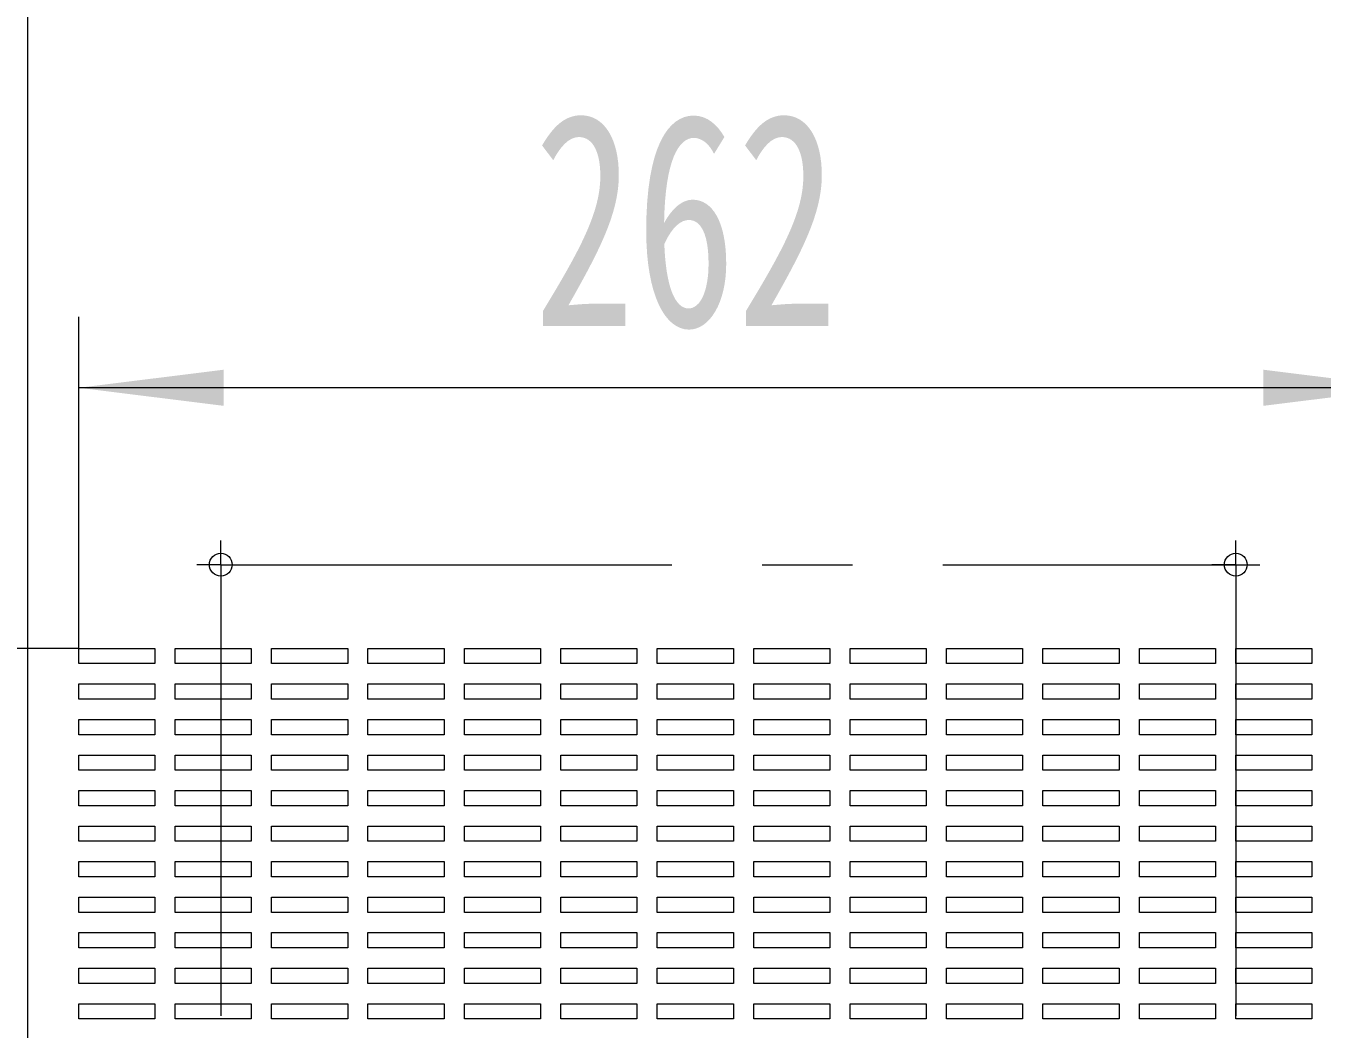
# Model space of a CAD drawing. Header units: millimetres. Extents: x 1 to 4201, y 2 to 2972.
# Drawn here: x 878.3 to 1243.2, y 1404.4 to 1686.8 of the extents above; entities that cross this region are included whole.
import ezdxf

# ---------------------------------------------------------------- set-up
doc = ezdxf.new("R2010")
doc.units = ezdxf.units.MM
doc.header["$LTSCALE"] = 10
doc.linetypes.add('CENTERX2', pattern=[20.32, 12.7, -2.54, 2.54, -2.54])
doc.layers.add('A-TITLEBLOCK', color=7, linetype='Continuous', lineweight=15)
doc.styles.add('SLDTEXTSTYLE1', font='TXT', dxfattribs={"width": 0.7})
doc.dimstyles.new('SLDDIMSTYLE0', dxfattribs={"dimtxt": 60, "dimasz": 40.8, "dimexe": 0, "dimexo": 0.0625, "dimgap": 15, "dimtad": 2, "dimlfac": 0.7, "dimrnd": 1e-09, "dimzin": 12, "dimdsep": 46, "dimtxsty": 'SLDTEXTSTYLE1', "dimsah": 1, "dimcen": 0.09, "dimadec": 0, "dimazin": 3, "dimtfac": 1, "dimtmove": 0, "dimatfit": 0, "dimfxl": 0, "dimfrac": 2, "dimtolj": 1, "dimtzin": 12, "dimarcsym": 0})
doc.dimstyles.new('SLDDIMSTYLE1', dxfattribs={"dimtxt": 60, "dimasz": 40.8, "dimexe": 0, "dimexo": 0.0625, "dimgap": 15, "dimtad": 2, "dimlfac": 0.7, "dimrnd": 1e-09, "dimzin": 12, "dimdsep": 46, "dimtxsty": 'SLDTEXTSTYLE1', "dimsah": 1, "dimcen": 0.09, "dimadec": 0, "dimazin": 3, "dimtfac": 1, "dimtofl": 0, "dimtmove": 0, "dimatfit": 3, "dimfxl": 0, "dimfrac": 2, "dimtolj": 1, "dimtzin": 12, "dimarcsym": 0})

# ---------------------------------------------------------------- blocks, each defined once
blk = doc.blocks.new('_D_6')
at = {"layer": 'A-TITLEBLOCK'}
for p, q in [((1691.73, 1528.36), (1691.73, 1132)), ((1218.87, 1303.72), (1218.87, 1132)), ((1218.87, 1152), (1691.73, 1152))]:
    blk.add_line(p, q, dxfattribs=at)
for points in [[(1218.87, 1152), (1259.67, 1146.92), (1259.67, 1157.08)], [(1691.73, 1152), (1650.93, 1157.08), (1650.93, 1146.92)]]:
    blk.add_solid(points, dxfattribs=at)
at = {"layer": 'A-TITLEBLOCK', "insert": (1413.72, 1229.34), "char_height": 60, "attachment_point": 1, "style": 'SLDTEXTSTYLE1'}
blk.add_mtext('331', dxfattribs=at)
blk = doc.blocks.new('_D_19')
at = {"layer": 'A-TITLEBLOCK'}
for p, q in [((827.94, 1511.57), (827.94, 1575.07)), ((893.16, 1511.57), (807.94, 1511.57)), ((827.94, 1511.57), (827.94, 1327.29)), ((893.16, 1327.29), (807.94, 1327.29)), ((827.94, 1327.29), (827.94, 1263.79))]:
    blk.add_line(p, q, dxfattribs=at)
for points in [[(827.94, 1511.57), (833.02, 1552.37), (822.86, 1552.37)], [(827.94, 1327.29), (822.86, 1286.49), (833.02, 1286.49)]]:
    blk.add_solid(points, dxfattribs=at)
at = {"layer": 'A-TITLEBLOCK', "insert": (750.59, 1387.74), "char_height": 60, "attachment_point": 1, "rotation": 90, "style": 'SLDTEXTSTYLE1'}
blk.add_mtext('129', dxfattribs=at)
blk = doc.blocks.new('_D_20')
at = {"layer": 'A-TITLEBLOCK'}
for p, q in [((893.16, 1511.57), (893.16, 1604.94)), ((1267.45, 1511.57), (1267.45, 1604.94)), ((1267.45, 1584.94), (893.16, 1584.94))]:
    blk.add_line(p, q, dxfattribs=at)
for points in [[(893.16, 1584.94), (933.96, 1579.86), (933.96, 1590.02)], [(1267.45, 1584.94), (1226.65, 1590.02), (1226.65, 1579.86)]]:
    blk.add_solid(points, dxfattribs=at)
at = {"layer": 'A-TITLEBLOCK', "insert": (1021.2, 1662.29), "char_height": 60, "attachment_point": 1, "style": 'SLDTEXTSTYLE1'}
blk.add_mtext('262', dxfattribs=at)
blk = doc.blocks.new('_D_23')
at = {"layer": 'A-TITLEBLOCK'}
for p, q in [((878.87, 1260.86), (878.87, 2349.43)), ((1986.02, 1260.86), (1986.02, 2349.43)), ((878.87, 2329.43), (1986.02, 2329.43))]:
    blk.add_line(p, q, dxfattribs=at)
for points in [[(878.87, 2329.43), (919.67, 2324.35), (919.67, 2334.51)], [(1986.02, 2329.43), (1945.22, 2334.51), (1945.22, 2324.35)]]:
    blk.add_solid(points, dxfattribs=at)
at = {"layer": 'A-TITLEBLOCK', "insert": (1393.03, 2406.77), "char_height": 60, "attachment_point": 1, "style": 'SLDTEXTSTYLE1'}
blk.add_mtext('775', dxfattribs=at)
blk = doc.blocks.new('SW_CENTERMARKSYMBOL_12')
at = {"layer": 'A-TITLEBLOCK', "color": 0}
for p, q in [((0, 3.57), (0, 6.79)), ((-3.57, 0), (-6.79, 0)), ((0, 0), (-3.57, 0)), ((0, 0), (0, 3.57)), ((0, 0), (0, -3.57)), ((0, 0), (3.57, 0)), ((3.57, 0), (6.79, 0)), ((0, -3.57), (0, -6.79))]:
    blk.add_line(p, q, dxfattribs=at)
blk = doc.blocks.new('SW_CENTERMARKSYMBOL_13')
at = {"layer": 'A-TITLEBLOCK', "color": 0}
for p, q in [((0, 3.57), (0, 6.79)), ((-3.57, 0), (-6.79, 0)), ((0, 0), (-3.57, 0)), ((0, 0), (0, 3.57)), ((0, 0), (0, -3.57)), ((0, 0), (3.57, 0)), ((3.57, 0), (6.79, 0)), ((0, -3.57), (0, -6.79))]:
    blk.add_line(p, q, dxfattribs=at)

msp = doc.modelspace()

# ---------------------------------------------------------------- linework, layer by layer
at = {"color": 7, "linetype": 'Continuous', "lineweight": 15}
for p, q in [((893.16, 1511.573), (914.588, 1511.573)), ((893.16, 1507.287), (893.16, 1511.573)), ((914.588, 1511.573), (914.588, 1507.287)), ((920.302, 1511.573), (941.731, 1511.573)), ((920.302, 1507.287), (920.302, 1511.573)), ((941.731, 1511.573), (941.731, 1507.287)), ((947.445, 1511.573), (968.874, 1511.573)), ((947.445, 1507.287), (947.445, 1511.573)), ((968.874, 1511.573), (968.874, 1507.287)), ((974.588, 1511.573), (996.017, 1511.573)), ((974.588, 1507.287), (974.588, 1511.573)), ((996.017, 1511.573), (996.017, 1507.287)), ((1001.731, 1511.573), (1023.16, 1511.573)), ((1001.731, 1507.287), (1001.731, 1511.573)), ((1023.16, 1511.573), (1023.16, 1507.287)), ((1028.874, 1511.573), (1050.302, 1511.573)), ((1028.874, 1507.287), (1028.874, 1511.573)), ((1050.302, 1511.573), (1050.302, 1507.287)), ((1056.017, 1511.573), (1077.445, 1511.573)), ((1056.017, 1507.287), (1056.017, 1511.573)), ((1077.445, 1511.573), (1077.445, 1507.287)), ((1083.16, 1511.573), (1104.588, 1511.573)), ((1083.16, 1507.287), (1083.16, 1511.573)), ((1104.588, 1511.573), (1104.588, 1507.287)), ((1110.302, 1511.573), (1131.731, 1511.573)), ((1110.302, 1507.287), (1110.302, 1511.573)), ((1131.731, 1511.573), (1131.731, 1507.287)), ((1137.445, 1511.573), (1158.874, 1511.573)), ((1137.445, 1507.287), (1137.445, 1511.573)), ((1158.874, 1511.573), (1158.874, 1507.287)), ((1164.588, 1511.573), (1186.017, 1511.573)), ((1164.588, 1507.287), (1164.588, 1511.573)), ((1186.017, 1511.573), (1186.017, 1507.287)), ((1191.731, 1511.573), (1213.16, 1511.573)), ((1191.731, 1507.287), (1191.731, 1511.573)), ((1213.16, 1511.573), (1213.16, 1507.287)), ((1218.874, 1511.573), (1240.302, 1511.573)), ((1218.874, 1507.287), (1218.874, 1511.573)), ((1240.302, 1511.573), (1240.302, 1507.287)), ((914.588, 1507.287), (893.16, 1507.287)), ((941.731, 1507.287), (920.302, 1507.287)), ((968.874, 1507.287), (947.445, 1507.287)), ((996.017, 1507.287), (974.588, 1507.287)), ((1023.16, 1507.287), (1001.731, 1507.287)), ((1050.302, 1507.287), (1028.874, 1507.287)), ((1077.445, 1507.287), (1056.017, 1507.287)), ((1104.588, 1507.287), (1083.16, 1507.287)), ((1131.731, 1507.287), (1110.302, 1507.287)), ((1158.874, 1507.287), (1137.445, 1507.287)), ((1186.017, 1507.287), (1164.588, 1507.287)), ((1213.16, 1507.287), (1191.731, 1507.287)), ((1240.302, 1507.287), (1218.874, 1507.287)), ((893.16, 1501.573), (914.588, 1501.573)), ((893.16, 1497.287), (893.16, 1501.573)), ((914.588, 1501.573), (914.588, 1497.287)), ((920.302, 1501.573), (941.731, 1501.573)), ((920.302, 1497.287), (920.302, 1501.573)), ((941.731, 1501.573), (941.731, 1497.287)), ((947.445, 1501.573), (968.874, 1501.573)), ((947.445, 1497.287), (947.445, 1501.573)), ((968.874, 1501.573), (968.874, 1497.287)), ((974.588, 1501.573), (996.017, 1501.573)), ((974.588, 1497.287), (974.588, 1501.573)), ((996.017, 1501.573), (996.017, 1497.287)), ((1001.731, 1501.573), (1023.16, 1501.573)), ((1001.731, 1497.287), (1001.731, 1501.573)), ((1023.16, 1501.573), (1023.16, 1497.287)), ((1028.874, 1501.573), (1050.302, 1501.573)), ((1028.874, 1497.287), (1028.874, 1501.573)), ((1050.302, 1501.573), (1050.302, 1497.287)), ((1056.017, 1501.573), (1077.445, 1501.573)), ((1056.017, 1497.287), (1056.017, 1501.573)), ((1077.445, 1501.573), (1077.445, 1497.287)), ((1083.16, 1501.573), (1104.588, 1501.573)), ((1083.16, 1497.287), (1083.16, 1501.573)), ((1104.588, 1501.573), (1104.588, 1497.287)), ((1110.302, 1501.573), (1131.731, 1501.573)), ((1110.302, 1497.287), (1110.302, 1501.573)), ((1131.731, 1501.573), (1131.731, 1497.287)), ((1137.445, 1501.573), (1158.874, 1501.573)), ((1137.445, 1497.287), (1137.445, 1501.573)), ((1158.874, 1501.573), (1158.874, 1497.287)), ((1164.588, 1501.573), (1186.017, 1501.573)), ((1164.588, 1497.287), (1164.588, 1501.573)), ((1186.017, 1501.573), (1186.017, 1497.287)), ((1191.731, 1501.573), (1213.16, 1501.573)), ((1191.731, 1497.287), (1191.731, 1501.573)), ((1213.16, 1501.573), (1213.16, 1497.287)), ((1218.874, 1501.573), (1240.302, 1501.573)), ((1218.874, 1497.287), (1218.874, 1501.573)), ((1240.302, 1501.573), (1240.302, 1497.287)), ((914.588, 1497.287), (893.16, 1497.287)), ((941.731, 1497.287), (920.302, 1497.287)), ((968.874, 1497.287), (947.445, 1497.287)), ((996.017, 1497.287), (974.588, 1497.287)), ((1023.16, 1497.287), (1001.731, 1497.287)), ((1050.302, 1497.287), (1028.874, 1497.287)), ((1077.445, 1497.287), (1056.017, 1497.287)), ((1104.588, 1497.287), (1083.16, 1497.287)), ((1131.731, 1497.287), (1110.302, 1497.287)), ((1158.874, 1497.287), (1137.445, 1497.287)), ((1186.017, 1497.287), (1164.588, 1497.287)), ((1213.16, 1497.287), (1191.731, 1497.287)), ((1240.302, 1497.287), (1218.874, 1497.287)), ((893.16, 1491.573), (914.588, 1491.573)), ((893.16, 1487.287), (893.16, 1491.573)), ((914.588, 1491.573), (914.588, 1487.287)), ((920.302, 1491.573), (941.731, 1491.573)), ((920.302, 1487.287), (920.302, 1491.573)), ((941.731, 1491.573), (941.731, 1487.287)), ((947.445, 1491.573), (968.874, 1491.573)), ((947.445, 1487.287), (947.445, 1491.573)), ((968.874, 1491.573), (968.874, 1487.287)), ((974.588, 1491.573), (996.017, 1491.573)), ((974.588, 1487.287), (974.588, 1491.573)), ((996.017, 1491.573), (996.017, 1487.287)), ((1001.731, 1491.573), (1023.16, 1491.573)), ((1001.731, 1487.287), (1001.731, 1491.573)), ((1023.16, 1491.573), (1023.16, 1487.287)), ((1028.874, 1491.573), (1050.302, 1491.573)), ((1028.874, 1487.287), (1028.874, 1491.573)), ((1050.302, 1491.573), (1050.302, 1487.287)), ((1056.017, 1491.573), (1077.445, 1491.573)), ((1056.017, 1487.287), (1056.017, 1491.573)), ((1077.445, 1491.573), (1077.445, 1487.287)), ((1083.16, 1491.573), (1104.588, 1491.573)), ((1083.16, 1487.287), (1083.16, 1491.573)), ((1104.588, 1491.573), (1104.588, 1487.287)), ((1110.302, 1491.573), (1131.731, 1491.573)), ((1110.302, 1487.287), (1110.302, 1491.573)), ((1131.731, 1491.573), (1131.731, 1487.287)), ((1137.445, 1491.573), (1158.874, 1491.573)), ((1137.445, 1487.287), (1137.445, 1491.573)), ((1158.874, 1491.573), (1158.874, 1487.287)), ((1164.588, 1491.573), (1186.017, 1491.573)), ((1164.588, 1487.287), (1164.588, 1491.573)), ((1186.017, 1491.573), (1186.017, 1487.287)), ((1191.731, 1491.573), (1213.16, 1491.573)), ((1191.731, 1487.287), (1191.731, 1491.573)), ((1213.16, 1491.573), (1213.16, 1487.287)), ((1218.874, 1491.573), (1240.302, 1491.573)), ((1218.874, 1487.287), (1218.874, 1491.573)), ((1240.302, 1491.573), (1240.302, 1487.287)), ((914.588, 1487.287), (893.16, 1487.287)), ((941.731, 1487.287), (920.302, 1487.287)), ((968.874, 1487.287), (947.445, 1487.287)), ((996.017, 1487.287), (974.588, 1487.287)), ((1023.16, 1487.287), (1001.731, 1487.287)), ((1050.302, 1487.287), (1028.874, 1487.287)), ((1077.445, 1487.287), (1056.017, 1487.287)), ((1104.588, 1487.287), (1083.16, 1487.287)), ((1131.731, 1487.287), (1110.302, 1487.287)), ((1158.874, 1487.287), (1137.445, 1487.287)), ((1186.017, 1487.287), (1164.588, 1487.287)), ((1213.16, 1487.287), (1191.731, 1487.287)), ((1240.302, 1487.287), (1218.874, 1487.287)), ((893.16, 1481.573), (914.588, 1481.573)), ((893.16, 1477.287), (893.16, 1481.573)), ((914.588, 1481.573), (914.588, 1477.287)), ((920.302, 1481.573), (941.731, 1481.573)), ((920.302, 1477.287), (920.302, 1481.573)), ((941.731, 1481.573), (941.731, 1477.287)), ((947.445, 1481.573), (968.874, 1481.573)), ((947.445, 1477.287), (947.445, 1481.573)), ((968.874, 1481.573), (968.874, 1477.287)), ((974.588, 1481.573), (996.017, 1481.573)), ((974.588, 1477.287), (974.588, 1481.573)), ((996.017, 1481.573), (996.017, 1477.287)), ((1001.731, 1481.573), (1023.16, 1481.573)), ((1001.731, 1477.287), (1001.731, 1481.573)), ((1023.16, 1481.573), (1023.16, 1477.287)), ((1028.874, 1481.573), (1050.302, 1481.573)), ((1028.874, 1477.287), (1028.874, 1481.573)), ((1050.302, 1481.573), (1050.302, 1477.287)), ((1056.017, 1481.573), (1077.445, 1481.573)), ((1056.017, 1477.287), (1056.017, 1481.573)), ((1077.445, 1481.573), (1077.445, 1477.287)), ((1083.16, 1481.573), (1104.588, 1481.573)), ((1083.16, 1477.287), (1083.16, 1481.573)), ((1104.588, 1481.573), (1104.588, 1477.287)), ((1110.302, 1481.573), (1131.731, 1481.573)), ((1110.302, 1477.287), (1110.302, 1481.573)), ((1131.731, 1481.573), (1131.731, 1477.287)), ((1137.445, 1481.573), (1158.874, 1481.573)), ((1137.445, 1477.287), (1137.445, 1481.573)), ((1158.874, 1481.573), (1158.874, 1477.287)), ((1164.588, 1481.573), (1186.017, 1481.573)), ((1164.588, 1477.287), (1164.588, 1481.573)), ((1186.017, 1481.573), (1186.017, 1477.287)), ((1191.731, 1481.573), (1213.16, 1481.573)), ((1191.731, 1477.287), (1191.731, 1481.573)), ((1213.16, 1481.573), (1213.16, 1477.287)), ((1218.874, 1481.573), (1240.302, 1481.573)), ((1218.874, 1477.287), (1218.874, 1481.573)), ((1240.302, 1481.573), (1240.302, 1477.287)), ((914.588, 1477.287), (893.16, 1477.287)), ((941.731, 1477.287), (920.302, 1477.287)), ((968.874, 1477.287), (947.445, 1477.287)), ((996.017, 1477.287), (974.588, 1477.287)), ((1023.16, 1477.287), (1001.731, 1477.287)), ((1050.302, 1477.287), (1028.874, 1477.287)), ((1077.445, 1477.287), (1056.017, 1477.287)), ((1104.588, 1477.287), (1083.16, 1477.287)), ((1131.731, 1477.287), (1110.302, 1477.287)), ((1158.874, 1477.287), (1137.445, 1477.287)), ((1186.017, 1477.287), (1164.588, 1477.287)), ((1213.16, 1477.287), (1191.731, 1477.287)), ((1240.302, 1477.287), (1218.874, 1477.287)), ((893.16, 1471.573), (914.588, 1471.573)), ((893.16, 1467.287), (893.16, 1471.573)), ((914.588, 1471.573), (914.588, 1467.287)), ((920.302, 1471.573), (941.731, 1471.573)), ((920.302, 1467.287), (920.302, 1471.573)), ((941.731, 1471.573), (941.731, 1467.287)), ((947.445, 1471.573), (968.874, 1471.573)), ((947.445, 1467.287), (947.445, 1471.573)), ((968.874, 1471.573), (968.874, 1467.287)), ((974.588, 1471.573), (996.017, 1471.573)), ((974.588, 1467.287), (974.588, 1471.573)), ((996.017, 1471.573), (996.017, 1467.287)), ((1001.731, 1471.573), (1023.16, 1471.573)), ((1001.731, 1467.287), (1001.731, 1471.573)), ((1023.16, 1471.573), (1023.16, 1467.287)), ((1028.874, 1471.573), (1050.302, 1471.573)), ((1028.874, 1467.287), (1028.874, 1471.573)), ((1050.302, 1471.573), (1050.302, 1467.287)), ((1056.017, 1471.573), (1077.445, 1471.573)), ((1056.017, 1467.287), (1056.017, 1471.573)), ((1077.445, 1471.573), (1077.445, 1467.287)), ((1083.16, 1471.573), (1104.588, 1471.573)), ((1083.16, 1467.287), (1083.16, 1471.573)), ((1104.588, 1471.573), (1104.588, 1467.287)), ((1110.302, 1471.573), (1131.731, 1471.573)), ((1110.302, 1467.287), (1110.302, 1471.573)), ((1131.731, 1471.573), (1131.731, 1467.287)), ((1137.445, 1471.573), (1158.874, 1471.573)), ((1137.445, 1467.287), (1137.445, 1471.573)), ((1158.874, 1471.573), (1158.874, 1467.287)), ((1164.588, 1471.573), (1186.017, 1471.573)), ((1164.588, 1467.287), (1164.588, 1471.573)), ((1186.017, 1471.573), (1186.017, 1467.287)), ((1191.731, 1471.573), (1213.16, 1471.573)), ((1191.731, 1467.287), (1191.731, 1471.573)), ((1213.16, 1471.573), (1213.16, 1467.287)), ((1218.874, 1471.573), (1240.302, 1471.573)), ((1218.874, 1467.287), (1218.874, 1471.573)), ((1240.302, 1471.573), (1240.302, 1467.287)), ((914.588, 1467.287), (893.16, 1467.287)), ((941.731, 1467.287), (920.302, 1467.287)), ((968.874, 1467.287), (947.445, 1467.287)), ((996.017, 1467.287), (974.588, 1467.287)), ((1023.16, 1467.287), (1001.731, 1467.287)), ((1050.302, 1467.287), (1028.874, 1467.287)), ((1077.445, 1467.287), (1056.017, 1467.287)), ((1104.588, 1467.287), (1083.16, 1467.287)), ((1131.731, 1467.287), (1110.302, 1467.287)), ((1158.874, 1467.287), (1137.445, 1467.287)), ((1186.017, 1467.287), (1164.588, 1467.287)), ((1213.16, 1467.287), (1191.731, 1467.287)), ((1240.302, 1467.287), (1218.874, 1467.287)), ((893.16, 1461.573), (914.588, 1461.573)), ((893.16, 1457.287), (893.16, 1461.573)), ((914.588, 1461.573), (914.588, 1457.287)), ((920.302, 1461.573), (941.731, 1461.573)), ((920.302, 1457.287), (920.302, 1461.573)), ((941.731, 1461.573), (941.731, 1457.287)), ((947.445, 1461.573), (968.874, 1461.573)), ((947.445, 1457.287), (947.445, 1461.573)), ((968.874, 1461.573), (968.874, 1457.287)), ((974.588, 1461.573), (996.017, 1461.573)), ((974.588, 1457.287), (974.588, 1461.573)), ((996.017, 1461.573), (996.017, 1457.287)), ((1001.731, 1461.573), (1023.16, 1461.573)), ((1001.731, 1457.287), (1001.731, 1461.573)), ((1023.16, 1461.573), (1023.16, 1457.287)), ((1028.874, 1461.573), (1050.302, 1461.573)), ((1028.874, 1457.287), (1028.874, 1461.573)), ((1050.302, 1461.573), (1050.302, 1457.287)), ((1056.017, 1461.573), (1077.445, 1461.573)), ((1056.017, 1457.287), (1056.017, 1461.573)), ((1077.445, 1461.573), (1077.445, 1457.287)), ((1083.16, 1461.573), (1104.588, 1461.573)), ((1083.16, 1457.287), (1083.16, 1461.573)), ((1104.588, 1461.573), (1104.588, 1457.287)), ((1110.302, 1461.573), (1131.731, 1461.573)), ((1110.302, 1457.287), (1110.302, 1461.573)), ((1131.731, 1461.573), (1131.731, 1457.287)), ((1137.445, 1461.573), (1158.874, 1461.573)), ((1137.445, 1457.287), (1137.445, 1461.573)), ((1158.874, 1461.573), (1158.874, 1457.287)), ((1164.588, 1461.573), (1186.017, 1461.573)), ((1164.588, 1457.287), (1164.588, 1461.573)), ((1186.017, 1461.573), (1186.017, 1457.287)), ((1191.731, 1461.573), (1213.16, 1461.573)), ((1191.731, 1457.287), (1191.731, 1461.573)), ((1213.16, 1461.573), (1213.16, 1457.287)), ((1218.874, 1461.573), (1240.302, 1461.573)), ((1218.874, 1457.287), (1218.874, 1461.573)), ((1240.302, 1461.573), (1240.302, 1457.287)), ((914.588, 1457.287), (893.16, 1457.287)), ((941.731, 1457.287), (920.302, 1457.287)), ((968.874, 1457.287), (947.445, 1457.287)), ((996.017, 1457.287), (974.588, 1457.287)), ((1023.16, 1457.287), (1001.731, 1457.287)), ((1050.302, 1457.287), (1028.874, 1457.287)), ((1077.445, 1457.287), (1056.017, 1457.287)), ((1104.588, 1457.287), (1083.16, 1457.287)), ((1131.731, 1457.287), (1110.302, 1457.287)), ((1158.874, 1457.287), (1137.445, 1457.287)), ((1186.017, 1457.287), (1164.588, 1457.287)), ((1213.16, 1457.287), (1191.731, 1457.287)), ((1240.302, 1457.287), (1218.874, 1457.287)), ((893.16, 1451.573), (914.588, 1451.573)), ((893.16, 1447.287), (893.16, 1451.573)), ((914.588, 1451.573), (914.588, 1447.287)), ((920.302, 1451.573), (941.731, 1451.573)), ((920.302, 1447.287), (920.302, 1451.573)), ((941.731, 1451.573), (941.731, 1447.287)), ((947.445, 1451.573), (968.874, 1451.573)), ((947.445, 1447.287), (947.445, 1451.573)), ((968.874, 1451.573), (968.874, 1447.287)), ((974.588, 1451.573), (996.017, 1451.573)), ((974.588, 1447.287), (974.588, 1451.573)), ((996.017, 1451.573), (996.017, 1447.287)), ((1001.731, 1451.573), (1023.16, 1451.573)), ((1001.731, 1447.287), (1001.731, 1451.573)), ((1023.16, 1451.573), (1023.16, 1447.287)), ((1028.874, 1451.573), (1050.302, 1451.573)), ((1028.874, 1447.287), (1028.874, 1451.573)), ((1050.302, 1451.573), (1050.302, 1447.287)), ((1056.017, 1451.573), (1077.445, 1451.573)), ((1056.017, 1447.287), (1056.017, 1451.573)), ((1077.445, 1451.573), (1077.445, 1447.287)), ((1083.16, 1451.573), (1104.588, 1451.573)), ((1083.16, 1447.287), (1083.16, 1451.573)), ((1104.588, 1451.573), (1104.588, 1447.287)), ((1110.302, 1451.573), (1131.731, 1451.573)), ((1110.302, 1447.287), (1110.302, 1451.573)), ((1131.731, 1451.573), (1131.731, 1447.287)), ((1137.445, 1451.573), (1158.874, 1451.573)), ((1137.445, 1447.287), (1137.445, 1451.573)), ((1158.874, 1451.573), (1158.874, 1447.287)), ((1164.588, 1451.573), (1186.017, 1451.573)), ((1164.588, 1447.287), (1164.588, 1451.573)), ((1186.017, 1451.573), (1186.017, 1447.287)), ((1191.731, 1451.573), (1213.16, 1451.573)), ((1191.731, 1447.287), (1191.731, 1451.573)), ((1213.16, 1451.573), (1213.16, 1447.287)), ((1218.874, 1451.573), (1240.302, 1451.573)), ((1218.874, 1447.287), (1218.874, 1451.573)), ((1240.302, 1451.573), (1240.302, 1447.287)), ((914.588, 1447.287), (893.16, 1447.287)), ((941.731, 1447.287), (920.302, 1447.287)), ((968.874, 1447.287), (947.445, 1447.287)), ((996.017, 1447.287), (974.588, 1447.287)), ((1023.16, 1447.287), (1001.731, 1447.287)), ((1050.302, 1447.287), (1028.874, 1447.287)), ((1077.445, 1447.287), (1056.017, 1447.287)), ((1104.588, 1447.287), (1083.16, 1447.287)), ((1131.731, 1447.287), (1110.302, 1447.287)), ((1158.874, 1447.287), (1137.445, 1447.287)), ((1186.017, 1447.287), (1164.588, 1447.287)), ((1213.16, 1447.287), (1191.731, 1447.287)), ((1240.302, 1447.287), (1218.874, 1447.287)), ((893.16, 1441.573), (914.588, 1441.573)), ((893.16, 1437.287), (893.16, 1441.573)), ((914.588, 1441.573), (914.588, 1437.287)), ((920.302, 1441.573), (941.731, 1441.573)), ((920.302, 1437.287), (920.302, 1441.573)), ((941.731, 1441.573), (941.731, 1437.287)), ((947.445, 1441.573), (968.874, 1441.573)), ((947.445, 1437.287), (947.445, 1441.573)), ((968.874, 1441.573), (968.874, 1437.287)), ((974.588, 1441.573), (996.017, 1441.573)), ((974.588, 1437.287), (974.588, 1441.573)), ((996.017, 1441.573), (996.017, 1437.287)), ((1001.731, 1441.573), (1023.16, 1441.573)), ((1001.731, 1437.287), (1001.731, 1441.573)), ((1023.16, 1441.573), (1023.16, 1437.287)), ((1028.874, 1441.573), (1050.302, 1441.573)), ((1028.874, 1437.287), (1028.874, 1441.573)), ((1050.302, 1441.573), (1050.302, 1437.287)), ((1056.017, 1441.573), (1077.445, 1441.573)), ((1056.017, 1437.287), (1056.017, 1441.573)), ((1077.445, 1441.573), (1077.445, 1437.287)), ((1083.16, 1441.573), (1104.588, 1441.573)), ((1083.16, 1437.287), (1083.16, 1441.573)), ((1104.588, 1441.573), (1104.588, 1437.287)), ((1110.302, 1441.573), (1131.731, 1441.573)), ((1110.302, 1437.287), (1110.302, 1441.573)), ((1131.731, 1441.573), (1131.731, 1437.287)), ((1137.445, 1441.573), (1158.874, 1441.573)), ((1137.445, 1437.287), (1137.445, 1441.573)), ((1158.874, 1441.573), (1158.874, 1437.287)), ((1164.588, 1441.573), (1186.017, 1441.573)), ((1164.588, 1437.287), (1164.588, 1441.573)), ((1186.017, 1441.573), (1186.017, 1437.287)), ((1191.731, 1441.573), (1213.16, 1441.573)), ((1191.731, 1437.287), (1191.731, 1441.573)), ((1213.16, 1441.573), (1213.16, 1437.287)), ((1218.874, 1441.573), (1240.302, 1441.573)), ((1218.874, 1437.287), (1218.874, 1441.573)), ((1240.302, 1441.573), (1240.302, 1437.287)), ((914.588, 1437.287), (893.16, 1437.287)), ((941.731, 1437.287), (920.302, 1437.287)), ((968.874, 1437.287), (947.445, 1437.287)), ((996.017, 1437.287), (974.588, 1437.287)), ((1023.16, 1437.287), (1001.731, 1437.287)), ((1050.302, 1437.287), (1028.874, 1437.287)), ((1077.445, 1437.287), (1056.017, 1437.287)), ((1104.588, 1437.287), (1083.16, 1437.287)), ((1131.731, 1437.287), (1110.302, 1437.287)), ((1158.874, 1437.287), (1137.445, 1437.287)), ((1186.017, 1437.287), (1164.588, 1437.287)), ((1213.16, 1437.287), (1191.731, 1437.287)), ((1240.302, 1437.287), (1218.874, 1437.287)), ((893.16, 1431.573), (914.588, 1431.573)), ((893.16, 1427.287), (893.16, 1431.573)), ((914.588, 1431.573), (914.588, 1427.287)), ((920.302, 1431.573), (941.731, 1431.573)), ((920.302, 1427.287), (920.302, 1431.573)), ((941.731, 1431.573), (941.731, 1427.287)), ((947.445, 1431.573), (968.874, 1431.573)), ((947.445, 1427.287), (947.445, 1431.573)), ((968.874, 1431.573), (968.874, 1427.287)), ((974.588, 1431.573), (996.017, 1431.573)), ((974.588, 1427.287), (974.588, 1431.573)), ((996.017, 1431.573), (996.017, 1427.287)), ((1001.731, 1431.573), (1023.16, 1431.573)), ((1001.731, 1427.287), (1001.731, 1431.573)), ((1023.16, 1431.573), (1023.16, 1427.287)), ((1028.874, 1431.573), (1050.302, 1431.573)), ((1028.874, 1427.287), (1028.874, 1431.573)), ((1050.302, 1431.573), (1050.302, 1427.287)), ((1056.017, 1431.573), (1077.445, 1431.573)), ((1056.017, 1427.287), (1056.017, 1431.573)), ((1077.445, 1431.573), (1077.445, 1427.287)), ((1083.16, 1431.573), (1104.588, 1431.573)), ((1083.16, 1427.287), (1083.16, 1431.573)), ((1104.588, 1431.573), (1104.588, 1427.287)), ((1110.302, 1431.573), (1131.731, 1431.573)), ((1110.302, 1427.287), (1110.302, 1431.573)), ((1131.731, 1431.573), (1131.731, 1427.287)), ((1137.445, 1431.573), (1158.874, 1431.573)), ((1137.445, 1427.287), (1137.445, 1431.573)), ((1158.874, 1431.573), (1158.874, 1427.287)), ((1164.588, 1431.573), (1186.017, 1431.573)), ((1164.588, 1427.287), (1164.588, 1431.573)), ((1186.017, 1431.573), (1186.017, 1427.287)), ((1191.731, 1431.573), (1213.16, 1431.573)), ((1191.731, 1427.287), (1191.731, 1431.573)), ((1213.16, 1431.573), (1213.16, 1427.287)), ((1218.874, 1431.573), (1240.302, 1431.573)), ((1218.874, 1427.287), (1218.874, 1431.573)), ((1240.302, 1431.573), (1240.302, 1427.287)), ((914.588, 1427.287), (893.16, 1427.287)), ((941.731, 1427.287), (920.302, 1427.287)), ((968.874, 1427.287), (947.445, 1427.287)), ((996.017, 1427.287), (974.588, 1427.287)), ((1023.16, 1427.287), (1001.731, 1427.287)), ((1050.302, 1427.287), (1028.874, 1427.287)), ((1077.445, 1427.287), (1056.017, 1427.287)), ((1104.588, 1427.287), (1083.16, 1427.287)), ((1131.731, 1427.287), (1110.302, 1427.287)), ((1158.874, 1427.287), (1137.445, 1427.287)), ((1186.017, 1427.287), (1164.588, 1427.287)), ((1213.16, 1427.287), (1191.731, 1427.287)), ((1240.302, 1427.287), (1218.874, 1427.287)), ((893.16, 1421.573), (914.588, 1421.573)), ((893.16, 1417.287), (893.16, 1421.573)), ((914.588, 1421.573), (914.588, 1417.287)), ((920.302, 1421.573), (941.731, 1421.573)), ((920.302, 1417.287), (920.302, 1421.573)), ((941.731, 1421.573), (941.731, 1417.287)), ((947.445, 1421.573), (968.874, 1421.573)), ((947.445, 1417.287), (947.445, 1421.573)), ((968.874, 1421.573), (968.874, 1417.287)), ((974.588, 1421.573), (996.017, 1421.573)), ((974.588, 1417.287), (974.588, 1421.573)), ((996.017, 1421.573), (996.017, 1417.287)), ((1001.731, 1421.573), (1023.16, 1421.573)), ((1001.731, 1417.287), (1001.731, 1421.573)), ((1023.16, 1421.573), (1023.16, 1417.287)), ((1028.874, 1421.573), (1050.302, 1421.573)), ((1028.874, 1417.287), (1028.874, 1421.573)), ((1050.302, 1421.573), (1050.302, 1417.287)), ((1056.017, 1421.573), (1077.445, 1421.573)), ((1056.017, 1417.287), (1056.017, 1421.573)), ((1077.445, 1421.573), (1077.445, 1417.287)), ((1083.16, 1421.573), (1104.588, 1421.573)), ((1083.16, 1417.287), (1083.16, 1421.573)), ((1104.588, 1421.573), (1104.588, 1417.287)), ((1110.302, 1421.573), (1131.731, 1421.573)), ((1110.302, 1417.287), (1110.302, 1421.573)), ((1131.731, 1421.573), (1131.731, 1417.287)), ((1137.445, 1421.573), (1158.874, 1421.573)), ((1137.445, 1417.287), (1137.445, 1421.573)), ((1158.874, 1421.573), (1158.874, 1417.287)), ((1164.588, 1421.573), (1186.017, 1421.573)), ((1164.588, 1417.287), (1164.588, 1421.573)), ((1186.017, 1421.573), (1186.017, 1417.287)), ((1191.731, 1421.573), (1213.16, 1421.573)), ((1191.731, 1417.287), (1191.731, 1421.573)), ((1213.16, 1421.573), (1213.16, 1417.287)), ((1218.874, 1421.573), (1240.302, 1421.573)), ((1218.874, 1417.287), (1218.874, 1421.573)), ((1240.302, 1421.573), (1240.302, 1417.287)), ((914.588, 1417.287), (893.16, 1417.287)), ((941.731, 1417.287), (920.302, 1417.287)), ((968.874, 1417.287), (947.445, 1417.287)), ((996.017, 1417.287), (974.588, 1417.287)), ((1023.16, 1417.287), (1001.731, 1417.287)), ((1050.302, 1417.287), (1028.874, 1417.287)), ((1077.445, 1417.287), (1056.017, 1417.287)), ((1104.588, 1417.287), (1083.16, 1417.287)), ((1131.731, 1417.287), (1110.302, 1417.287)), ((1158.874, 1417.287), (1137.445, 1417.287)), ((1186.017, 1417.287), (1164.588, 1417.287)), ((1213.16, 1417.287), (1191.731, 1417.287)), ((1240.302, 1417.287), (1218.874, 1417.287)), ((893.16, 1411.573), (914.588, 1411.573)), ((893.16, 1407.287), (893.16, 1411.573)), ((914.588, 1411.573), (914.588, 1407.287)), ((920.302, 1411.573), (941.731, 1411.573)), ((920.302, 1407.287), (920.302, 1411.573)), ((941.731, 1411.573), (941.731, 1407.287)), ((947.445, 1411.573), (968.874, 1411.573)), ((947.445, 1407.287), (947.445, 1411.573)), ((968.874, 1411.573), (968.874, 1407.287)), ((974.588, 1411.573), (996.017, 1411.573)), ((974.588, 1407.287), (974.588, 1411.573)), ((996.017, 1411.573), (996.017, 1407.287)), ((1001.731, 1411.573), (1023.16, 1411.573)), ((1001.731, 1407.287), (1001.731, 1411.573)), ((1023.16, 1411.573), (1023.16, 1407.287)), ((1028.874, 1411.573), (1050.302, 1411.573)), ((1028.874, 1407.287), (1028.874, 1411.573)), ((1050.302, 1411.573), (1050.302, 1407.287)), ((1056.017, 1411.573), (1077.445, 1411.573)), ((1056.017, 1407.287), (1056.017, 1411.573)), ((1077.445, 1411.573), (1077.445, 1407.287)), ((1083.16, 1411.573), (1104.588, 1411.573)), ((1083.16, 1407.287), (1083.16, 1411.573)), ((1104.588, 1411.573), (1104.588, 1407.287)), ((1110.302, 1411.573), (1131.731, 1411.573)), ((1110.302, 1407.287), (1110.302, 1411.573)), ((1131.731, 1411.573), (1131.731, 1407.287)), ((1137.445, 1411.573), (1158.874, 1411.573)), ((1137.445, 1407.287), (1137.445, 1411.573)), ((1158.874, 1411.573), (1158.874, 1407.287)), ((1164.588, 1411.573), (1186.017, 1411.573)), ((1164.588, 1407.287), (1164.588, 1411.573)), ((1186.017, 1411.573), (1186.017, 1407.287)), ((1191.731, 1411.573), (1213.16, 1411.573)), ((1191.731, 1407.287), (1191.731, 1411.573)), ((1213.16, 1411.573), (1213.16, 1407.287)), ((1218.874, 1411.573), (1240.302, 1411.573)), ((1218.874, 1407.287), (1218.874, 1411.573)), ((1240.302, 1411.573), (1240.302, 1407.287)), ((914.588, 1407.287), (893.16, 1407.287)), ((941.731, 1407.287), (920.302, 1407.287)), ((968.874, 1407.287), (947.445, 1407.287)), ((996.017, 1407.287), (974.588, 1407.287)), ((1023.16, 1407.287), (1001.731, 1407.287)), ((1050.302, 1407.287), (1028.874, 1407.287)), ((1077.445, 1407.287), (1056.017, 1407.287)), ((1104.588, 1407.287), (1083.16, 1407.287)), ((1131.731, 1407.287), (1110.302, 1407.287)), ((1158.874, 1407.287), (1137.445, 1407.287)), ((1186.017, 1407.287), (1164.588, 1407.287)), ((1213.16, 1407.287), (1191.731, 1407.287)), ((1240.302, 1407.287), (1218.874, 1407.287))]:
    msp.add_line(p, q, dxfattribs=at)
for centre in [(933.16, 1535.144), (1218.874, 1535.144)]:
    msp.add_circle(centre, 3.214, dxfattribs=at)
at = {"layer": 'A-TITLEBLOCK', "linetype": 'CENTERX2'}
for p, q in [((933.16, 1535.144), (1218.874, 1535.144)), ((933.16, 1535.144), (933.16, 1303.716)), ((1218.874, 1535.144), (1218.874, 1303.716))]:
    msp.add_line(p, q, dxfattribs=at)

# ---------------------------------------------------------------- block references
at = {"layer": 'A-TITLEBLOCK'}
for name, p in [('SW_CENTERMARKSYMBOL_12', (933.16, 1535.144)), ('SW_CENTERMARKSYMBOL_13', (1218.874, 1535.144))]:
    msp.add_blockref(name, p, dxfattribs=at)

# ---------------------------------------------------------------- dimensions: what is measured, and where the dimension line sits
for base, p1, p2, picture, middle in [((1986.017, 2329.43), (878.874, 1260.858), (1986.017, 1260.858), '_D_23', (1432.445, 2329.43)), ((893.16, 1584.942), (1267.445, 1511.573), (893.16, 1511.573), '_D_20', (1060.66, 1584.942)), ((1691.731, 1151.998), (1218.874, 1303.716), (1691.731, 1528.358), '_D_6', (1453.221, 1151.998))]:
    dim = msp.add_linear_dim(base=base, p1=p1, p2=p2, dimstyle='SLDDIMSTYLE1', dxfattribs=at)
    dim.commit()
    dim.dimension.update_dxf_attribs({"geometry": picture, "text_midpoint": middle, "dimtype": 160})
dim = msp.add_linear_dim(base=(827.937, 1327.287), p1=(893.16, 1511.573), p2=(893.16, 1327.287), angle=90, dimstyle='SLDDIMSTYLE0', dxfattribs=at)
dim.commit()
dim.dimension.update_dxf_attribs({"geometry": '_D_19', "text_midpoint": (827.937, 1427.194), "dimtype": 160})

doc.saveas('drawing.dxf')
